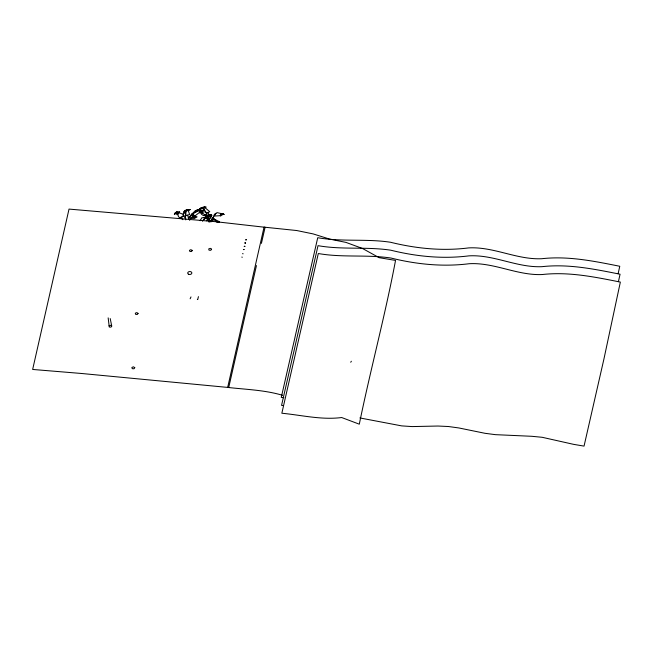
<?xml version="1.0" encoding="UTF-8"?>
<svg xmlns="http://www.w3.org/2000/svg" width="653" height="653" viewBox="0 0 653 653"><rect width="100%" height="100%" fill="white"/><g stroke="black" fill="none" stroke-linecap="round" stroke-linejoin="round"><path stroke-width="0.98" d="M209.54 218.959L210.552 217.457M185.346 219.179L185.827 210.372L190.268 209.58L186.513 209.891L184.17 211.343L185.827 210.372L188.366 210.788L189.615 214.494L185.77 215.596L185.036 217.963L183.101 213.882L185.721 212.111L185.827 210.372L183.697 211.645L183.615 213.082L185.721 212.111L185.77 215.596L187.705 215.384L188.635 218.853M189.941 219.179L190.496 215.874L192.349 213.825L199.165 210.25L199.459 209.589M618.122 273.729L619.77 266.269C594.01 261.135 568.069 255.764 541.647 258.727C516.629 259.829 493.627 246.475 468.601 247.911C442.399 251.225 416.1 248.556 390.551 242.263C366.439 238.557 341.846 242.01 317.733 237.708L295.352 335.634A174.718 22.831 -84.7 0 1 292.87 346.572L281.263 397.424L283.867 397.693M618.415 281.688L620.064 274.219C594.303 269.085 568.363 263.722 541.941 266.677C516.915 267.779 493.921 254.433 468.895 255.862C442.693 259.176 416.394 256.515 390.845 250.213C366.733 246.516 342.139 249.968 318.019 245.659L295.646 343.584A174.718 22.831 -84.7 0 1 293.156 354.53L281.557 405.382L283.296 405.554M256.449 265.559L228.721 387.507L81.649 373.492L32.65 369.451L69.022 209.091L216.045 221.734L265.102 227.293L261.42 243.365M190.986 296.919L190.145 298.788M198.422 296.633L197.769 299.498L197.337 299.352M243.569 249.405L244.01 249.536M210.984 221.93L212.266 217.433M199.557 212.935L199.981 211.645L199.434 211.409M211.539 221.294L212.445 218.69L215.841 213.351L214.364 214.617L211.719 221.367M190.594 218.184L189.631 220.388M206.723 220.812L207.678 219.065L205.581 217.824L201.867 217.702L200.112 220.73M189.778 219.212L191.737 218.135L193.41 215.131L192.349 213.825L191.117 214.829L195.386 210.552L196.667 211.376L196.3 210.405L198.985 209.433L199.418 212.454L194.904 215.963L192.349 213.825L199.165 210.25L200.651 212.625L202.365 213.017L201.451 210.201L203.997 212.38M350.726 362.26L351.363 361.24M188.472 217.955L189.403 216.567L192.684 214.943L193.427 215.539L193.076 216.38L195.516 217.408L195.745 216.355L197.124 216.902L193.859 218.747L193.68 217.931L194.945 216.927L195.516 217.408L195.076 216.396L193.076 216.38L194.945 216.927L191.509 218.559L193.402 216.363L191.737 218.126M110.21 318.558L111.728 326.059L110.977 327.153L109.271 327.014L108.161 317.864M183.803 215.547L180.767 217.882L182.905 219.702M188.464 217.612L191.615 215.506M202.438 221.171L205.581 217.824L208.291 219.22L203.948 217.8L205.581 217.824L202.757 220.665M205.671 214.731L204.658 215.686L207.932 218.412L209.017 221.759M195.598 211.156L197.263 209.833L197.916 210.193M210.805 220.894L213.996 219L219.506 221.767L216.567 221.538L213.996 219L210.911 220.787L214.233 219.857L213.996 219L217.302 222.526M206.324 216.021L208.699 214.698L210.29 215.229M243.169 253.797L242.492 253.666M205.262 214.715L203.442 215.621L201.499 214.282L199.981 211.645M108.978 325.839L110.496 325.251L111.728 326.059M242.336 257.209L241.781 257.094M196.365 211.066L197.124 210.984M207.932 218.412L208.829 221.767M359.86 417.936L401.668 425.887L412.076 426.58L438 426.034L448.399 426.515L458.83 427.952L484.975 433.298L495.407 434.661L531.787 436.294L542.202 437.298L573.603 444.35L584.043 446.113L603.935 358.987L620.35 282.08C594.589 276.945 568.649 271.575 542.227 274.538C517.209 275.639 494.207 262.286 469.18 263.722C442.979 267.028 416.679 264.367 391.131 258.074C367.019 254.368 342.425 257.821 318.313 253.519L295.931 351.445A174.718 22.831 -84.7 0 1 293.45 362.382L281.843 413.235C301.768 415.153 321.554 420.116 341.682 417.536L359.297 424.181C370.529 369.418 385.164 315.375 395.538 260.416L379.156 257.682L362.537 248.507L346.033 242.418L329.626 239.096L313.146 233.913L296.74 230.533L264.049 227.138L227.668 387.417C246.01 389.523 264.767 389.988 282.561 395.302M216.567 221.538L219.343 222.191M208.976 219.098L209.433 221.571L208.976 219.098L206.177 216.91L206.544 213.139L202.691 207.997L199.867 209.246L201.573 207.581L205.026 207.025L201.067 208.062L199.198 209.352L201.573 207.581L206.005 206.887L206.054 207.36L202.691 207.997L199.54 209.58L201.23 210.952L204.054 209.703L201.042 211.801L205.711 215.67L206.544 213.139L209.76 211.711L205.63 208.193L202.691 207.997L206.544 213.139L208.225 212.772L209.197 215.408M208.511 217.873L209.54 218.902L209.923 221.947M199.769 209.45L200.267 209.948M201.671 210.372L202.414 211.923M244.859 243.087L245.585 243.079M243.381 249.593L244.108 249.585M209.148 221.718L208.193 218.935L209.066 221.873M185.403 217.22L185.754 219.881M175.494 212.788L175.355 214.004L174.31 214.364L175.102 212.813L177.232 211.686L175.494 212.788L177.2 214.837L177.91 213.629L175.886 212.772L179.322 211.515L179.673 212.037L177.469 213.368L179.648 212.96L183.501 214.486L182.897 216.625L179.404 217.718L178.302 216.274L177.91 213.629L175.494 212.788M244.263 246.369L244.891 246.312L244.263 246.369M245.046 242.892L245.512 242.94L245.046 242.892M245.74 239.855L246.369 239.798L245.74 239.855M206.748 215.825L206.552 216.453L208.699 214.698L206.748 215.825M221.187 213.727L220.379 216.11L223.506 214.078L217.065 212.633L214.364 214.617L215.057 216.012L219.922 215.702L221.187 213.727M192.211 250.393L191.623 251.527L189.901 251.519L189.427 250.377L190.856 249.675L192.211 250.393M211.335 216.339L210.25 218.02L207.132 217.996L208.748 216.274L211.825 215.849L211.294 215.098L208.65 214.845L206.919 216.437L211.335 216.339M138.061 313.407L137.301 314.501L135.604 314.362L135.302 313.187L136.82 312.599L138.061 313.407M211.564 249.177L210.78 250.311L209.009 250.172L208.699 248.948L210.282 248.336L211.564 249.177M134.763 367.663L133.971 368.798L132.208 368.659L131.898 367.435L133.473 366.815L134.763 367.663M186.513 209.891L185.019 211.401L189.827 209.637L186.513 209.891M221.016 213.49L220.632 213.8L224.265 214.502L222.877 213.588L221.016 213.49M211.776 215.155L208.65 214.845L211.776 215.155M188.48 274.195A2.065 1.477 -2.6 0 0 191.819 273.199A2.065 1.477 -2.6 0 0 189.035 271.656A2.065 1.477 -2.6 0 0 188.48 274.195"/></g></svg>
